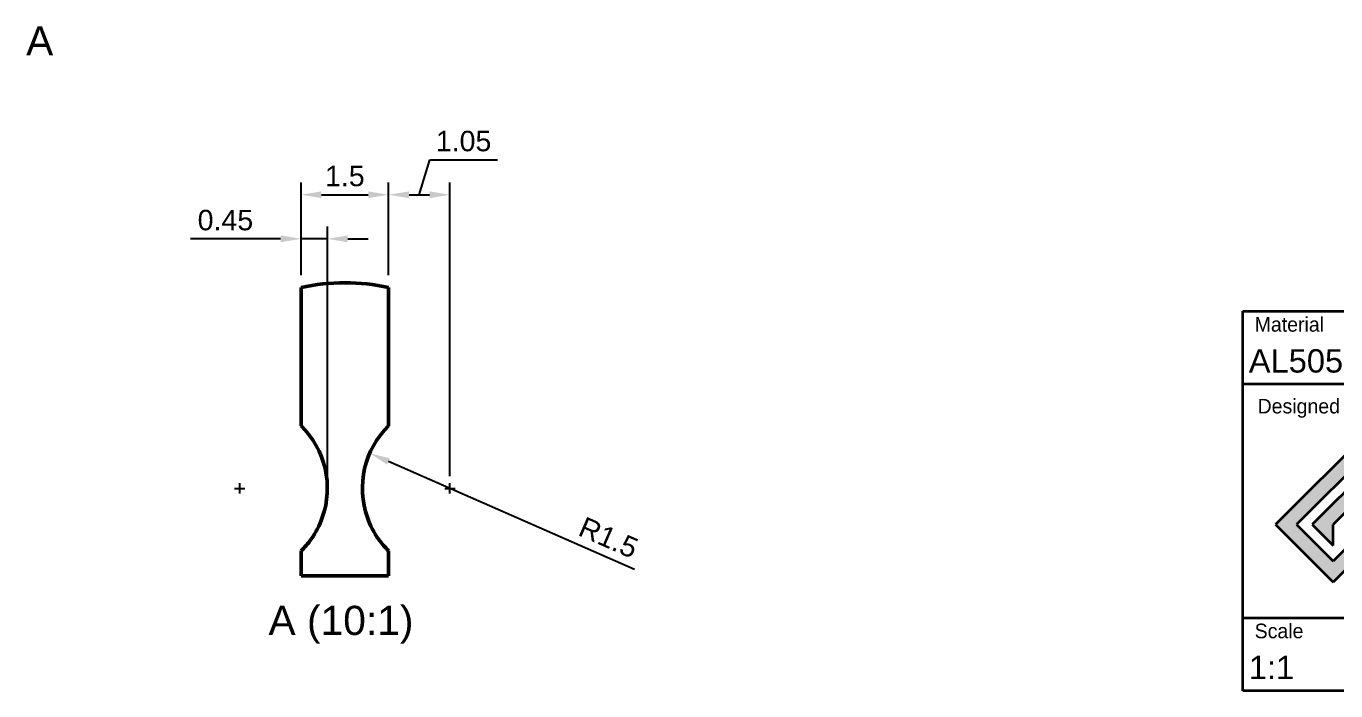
# Model space of a CAD drawing. Header units: millimetres. Extents: x 21 to 410, y 10 to 282.
# Drawn here: x 31.5 to 255.9, y 10 to 123.8 of the extents above; entities that cross this region are included whole.
import ezdxf

# ---------------------------------------------------------------- set-up
doc = ezdxf.new("R2010")
doc.units = ezdxf.units.MM
doc.header["$LTSCALE"] = 0.75
doc.linetypes.add('CENTER2', pattern=[28.575, 19.05, -3.175, 3.175, -3.175])
for name, color, linetype, lineweight in [('Annotations', 7, 'Continuous', 25), ('Center Lines', 7, 'CENTER2', 25), ('Dimensions', 7, 'Continuous', 25), ('TitleBlock', 7, 'Continuous', 35), ('Visible', 7, 'Continuous', 50)]:
    doc.layers.add(name, color=color, linetype=linetype, lineweight=lineweight)
doc.layers.add('SLD-0', color=7, linetype='Continuous')
doc.styles.add('MtXpl___1', font='')
doc.styles.add('MtXpl_Century_Gothic', font='GOTHIC.TTF')
doc.styles.add('MtXpl_OCR-A_BT', font='')
doc.styles.add('MtXpl_OCR-A_BT_1', font='')
doc.styles.get("Standard").update_dxf_attribs({"font": 'arial.ttf'})
doc.styles.get('MtXpl___1').set_extended_font_data('Malgun Gothic')
doc.styles.get('MtXpl_OCR-A_BT').set_extended_font_data('OCR-A BT')
doc.styles.get('MtXpl_OCR-A_BT_1').set_extended_font_data('OCR-A BT', bold=True)
doc.dimstyles.new('ISO-25', dxfattribs={"dimtxt": 3.5, "dimasz": 3.5, "dimexe": 2.1, "dimexo": 2.1, "dimgap": 1.4, "dimtad": 1, "dimdsep": 46, "dimtxsty": 'Standard', "dimcen": 0, "dimclrd": 256, "dimclre": 256, "dimclrt": 256, "dimazin": 2, "dimtp": 0.1, "dimtm": 0.1, "dimtfac": 0.714286, "dimtmove": 0, "dimatfit": 3, "dimfxl": 1, "dimarcsym": 0})

# ---------------------------------------------------------------- blocks, each defined once
blk = doc.blocks.new('TITLEGW')
h = blk.add_hatch(color=256)
h.dxf.hatch_style = 1
h.paths.add_polyline_path([(-148.32, 40.97), (-148.32, 44.55), (-164.4, 28.46), (-154.57, 18.63), (-148.32, 24.89), (-151.89, 28.46), (-151.89, 24.89), (-154.57, 22.21), (-160.83, 28.46)])
h.paths.add_polyline_path([(-148.32, 34.72), (-148.32, 38.29), (-158.15, 28.46), (-154.57, 24.89), (-154.57, 28.46)], flags=17)
h.paths.add_polyline_path([(-148.32, 32.04), (-151.89, 28.46), (-148.32, 28.46)], flags=16)
for p, q in [((-170, 0), (-170, 65)), ((-170, 65), (0, 65)), ((-130, 65), (-130, 52.5)), ((-95, 65), (-95, 52.5)), ((-70, 46.25), (-70, 65)), ((0, 0), (0, 65)), ((-110, 52.5), (-170, 52.5)), ((-110, 0), (-110, 52.5)), ((-110, 52.5), (-70, 52.5)), ((-70, 46.25), (0, 46.25)), ((-148.32, 44.55), (-164.4, 28.46)), ((-148.32, 44.55), (-148.32, 40.97)), ((-148.32, 40.97), (-160.83, 28.46)), ((-148.32, 38.29), (-158.15, 28.46)), ((-148.32, 38.29), (-148.32, 34.72)), ((-148.32, 34.72), (-154.57, 28.46)), ((-148.32, 32.04), (-151.89, 28.46)), ((-148.32, 32.04), (-148.32, 28.46)), ((-164.4, 28.46), (-154.57, 18.63)), ((-160.83, 28.46), (-154.57, 22.21)), ((-158.15, 28.46), (-154.57, 24.89)), ((-154.57, 24.89), (-154.57, 28.46)), ((-151.89, 28.46), (-148.32, 24.89)), ((-151.89, 28.46), (-151.89, 24.89)), ((-151.89, 28.46), (-148.32, 28.46)), ((-148.32, 24.89), (-154.57, 18.63)), ((-151.89, 24.89), (-154.57, 22.21)), ((-110, 25), (0, 25)), ((-170, 12.5), (0, 12.5)), ((-150, 12.5), (-150, 0)), ((-135, 12.5), (-135, 0)), ((-89.58, 0), (-89.58, 12.5)), ((-74.58, 0), (-74.58, 12.5)), ((-59.58, 0), (-59.58, 12.5)), ((-95.57, 6.07), (-96.17, 6.07)), ((-95.87, 5.77), (-95.87, 6.37)), ((0, 0), (-170, 0))]:
    blk.add_line(p, q)
at = {"layer": 'SLD-0'}
for p, q in [((-95.87, 6.7), (-95.87, 9.44)), ((-106.93, 3.55), (-106.93, 8.59)), ((-106.93, 8.59), (-101.89, 7.33)), ((-101.89, 7.33), (-101.89, 4.81)), ((-105.04, 6.07), (-107.77, 6.07)), ((-101.89, 4.81), (-106.93, 3.55)), ((-104.2, 6.07), (-104.62, 6.07)), ((-101.05, 6.07), (-103.78, 6.07)), ((-96.5, 6.07), (-99.24, 6.07)), ((-95.87, 5.44), (-95.87, 2.71)), ((-95.24, 6.07), (-92.51, 6.07)), ((-95.24, 6.07), (-92.51, 6.07))]:
    blk.add_line(p, q, dxfattribs=at)
for radius in [2.52, 1.26]:
    blk.add_circle((-95.87, 6.07), radius, dxfattribs=at)
for s, height, style, p in [('%%UNOTE', 3.5, 'MtXpl_OCR-A_BT_1', (-16.67, 81.78)), ('CHAMFER 0.3', 3.5, 'MtXpl___1', (-33.28, 75.19)), ('TOLERANCES ±0.1', 3.5, 'MtXpl___1', (-43.68, 68.7)), ('Material', 2.5, 'MtXpl_OCR-A_BT', (-168, 61.5)), ('Finish', 2.5, 'MtXpl_OCR-A_BT', (-128, 61.5)), ('Quantity', 2.5, 'MtXpl_OCR-A_BT', (-93, 61.5)), ('PROJECT :', 2.5, 'MtXpl_OCR-A_BT', (-68, 61.5)), ('Designed by', 2.5, 'MtXpl_OCR-A_BT', (-167.5, 47.5)), ('TITLE :', 3, 'MtXpl_OCR-A_BT', (-108, 47.25)), ('DWG NO.', 3, 'MtXpl_OCR-A_BT', (-108, 21.25)), ('Scale', 2.5, 'MtXpl_OCR-A_BT', (-168, 9)), ('Size', 2.5, 'MtXpl_OCR-A_BT', (-148, 9)), ('Drawn', 2.5, 'MtXpl_OCR-A_BT', (-133, 9.25)), ('Unit', 2.5, 'MtXpl_OCR-A_BT', (-87.58, 9)), ('Rev.', 2.5, 'MtXpl_OCR-A_BT', (-72.58, 9)), ('Date', 2.5, 'MtXpl_OCR-A_BT', (-57, 9)), ('MM', 3.5, 'MtXpl_Century_Gothic', (-86.85, 1.75))]:
    blk.add_text(s, height=height, dxfattribs=dict(style=style)).set_placement(p)
at = {"insert": (-144.75, 37.44), "char_height": 6, "attachment_point": 1}
blk.add_mtext_dynamic_manual_height_columns('{\\fa Astro Space|b0|i0|c0|p2;GEON^JWORKS}', width=29.3157, gutter_width=12.5, heights=[0], dxfattribs=at)
for tag, p, height in [("MAT'L", (-169, 54.5), 4), ('FINISH', (-129, 54.5), 4), ('QUANTITY', (-84, 54.5), 4), ('PROJECT', (-66, 50.75), 6), ('TITLE_1', (-108, 29.5), 6), ('DWG_NO', (-109, 14.5), 4), ('SCALE', (-169, 2), 4), ('SIZE', (-149, 2), 4), ('DRAWN', (-134, 2), 3), ('CREATED_DATE', (-58, 2), 4)]:
    blk.add_attdef(tag, p, '', height=height)
blk = doc.blocks.new('*U5')
at = {"layer": 'Center Lines', "color": 0, "linetype": 'Continuous', "ltscale": 0.75, "transparency": 16777216}
for p, q in [((-0.892969, 0), (0.892969, 0)), ((0, -0.892969), (0, 0.892969))]:
    blk.add_line(p, q, dxfattribs=at)
blk = doc.blocks.new('*U6')
at = {"layer": 'Center Lines', "color": 0, "linetype": 'Continuous', "ltscale": 0.75, "transparency": 16777216}
for p, q in [((-0.892969, 0), (0.892969, 0)), ((0, -0.892969), (0, 0.892969))]:
    blk.add_line(p, q, dxfattribs=at)
blk = doc.blocks.new('*D14')
at = {"layer": 'Defpoints', "color": 0, "transparency": 16777216}
for p in [(78.625581, 87.40742), (78.625581, 79.066214), (83.125581, 44.661499)]:
    blk.add_point(p, dxfattribs=at)
at = {"layer": 'Dimensions', "lineweight": -2, "transparency": 16777216}
for p, q in [((78.625581, 81.166214), (78.625581, 89.50742)), ((83.125581, 46.761499), (83.125581, 89.50742)), ((75.125581, 87.40742), (59.707914, 87.40742)), ((83.125581, 87.40742), (78.625581, 87.40742)), ((86.625581, 87.40742), (90.125581, 87.40742))]:
    blk.add_line(p, q, dxfattribs=at)
at = {"layer": 'Dimensions', "transparency": 16777216}
for points in [[(75.125581, 87.990753), (75.125581, 86.824086), (78.625581, 87.40742)], [(86.625581, 87.990753), (86.625581, 86.824086), (83.125581, 87.40742)]]:
    blk.add_solid(points, dxfattribs=at)
at = {"layer": 'Dimensions', "transparency": 16777216, "insert": (65.666747, 90.594425), "char_height": 3.5, "attachment_point": 5}
blk.add_mtext('0.45', dxfattribs=at)
blk = doc.blocks.new('*D15')
at = {"layer": 'Defpoints', "color": 0, "transparency": 16777216}
for p in [(93.625581, 94.955097), (78.625581, 79.066214), (93.625581, 79.061109)]:
    blk.add_point(p, dxfattribs=at)
at = {"layer": 'Dimensions', "lineweight": -2, "transparency": 16777216}
for p, q in [((78.625581, 81.166214), (78.625581, 97.055097)), ((93.625581, 81.161109), (93.625581, 97.055097)), ((82.125581, 94.955097), (90.125581, 94.955097))]:
    blk.add_line(p, q, dxfattribs=at)
at = {"layer": 'Dimensions', "transparency": 16777216}
for points in [[(82.125581, 95.53843), (82.125581, 94.371764), (78.625581, 94.955097)], [(90.125581, 95.53843), (90.125581, 94.371764), (93.625581, 94.955097)]]:
    blk.add_solid(points, dxfattribs=at)
at = {"layer": 'Dimensions', "transparency": 16777216, "insert": (86.125581, 98.142102), "char_height": 3.5, "attachment_point": 5}
blk.add_mtext('1.5', dxfattribs=at)
blk = doc.blocks.new('*D16')
at = {"layer": 'Defpoints', "color": 0, "transparency": 16777216}
for p in [(104.125581, 94.955097), (93.625581, 79.061109), (104.125581, 44.661499)]:
    blk.add_point(p, dxfattribs=at)
at = {"layer": 'Dimensions', "lineweight": -2, "transparency": 16777216}
for p, q in [((98.875581, 94.955097), (100.671683, 100.942102)), ((100.671683, 100.942102), (112.259882, 100.942102)), ((93.625581, 81.161109), (93.625581, 97.055097)), ((104.125581, 46.761499), (104.125581, 97.055097)), ((97.125581, 94.955097), (100.625581, 94.955097))]:
    blk.add_line(p, q, dxfattribs=at)
at = {"layer": 'Dimensions', "transparency": 16777216}
for points in [[(97.125581, 95.53843), (97.125581, 94.371764), (93.625581, 94.955097)], [(100.625581, 95.53843), (100.625581, 94.371764), (104.125581, 94.955097)]]:
    blk.add_solid(points, dxfattribs=at)
at = {"layer": 'Dimensions', "transparency": 16777216, "insert": (106.465782, 104.129108), "char_height": 3.5, "attachment_point": 5}
blk.add_mtext('1.05', dxfattribs=at)
blk = doc.blocks.new('*D17')
at = {"layer": 'Defpoints', "color": 0, "transparency": 16777216}
for p in [(104.125581, 44.661499), (117.86344, 38.638938)]:
    blk.add_point(p, dxfattribs=at)
at = {"layer": 'Dimensions', "lineweight": -2, "transparency": 16777216}
blk.add_line((135.766574, 30.790355), (93.593223, 49.278796), dxfattribs=at)
at = {"layer": 'Dimensions', "transparency": 16777216}
blk.add_solid([(93.827433, 49.813046), (93.359012, 48.744546), (90.387722, 50.68406)], dxfattribs=at)
at = {"layer": 'Dimensions', "transparency": 16777216, "insert": (131.300103, 36.228224), "char_height": 3.5, "attachment_point": 5, "rotation": 336.3277593}
blk.add_mtext('R1.5', dxfattribs=at)

msp = doc.modelspace()

# ---------------------------------------------------------------- linework, layer by layer
at = {"layer": 'Visible', "extrusion": (1, -2e-16, 2.967e-13)}
for p, q in [((78.626, 55.374, 1623.063), (78.626, 79.066, 1623.063)), ((93.626, 79.061, 1623.063), (93.626, 55.374, 1623.063)), ((78.626, 29.661, 1613.063), (93.626, 29.661, 1613.063))]:
    msp.add_line(p, q, dxfattribs=at)
at = {"layer": 'Visible', "extrusion": (2.967e-13, -2e-16, -1)}
for centre, radius, start, end in [((-86.114, 44.728, -1623.063), 35.146, 77.69797, 102.34102), ((-104.126, 44.661, -1623.063), 15, 340.52878, 45.573)]:
    msp.add_arc(centre, radius, start, end, dxfattribs=at)
at = {"layer": 'Visible'}
msp.add_arc((68.126, 44.661, 1623.063), 15, 340.52878, 45.573, dxfattribs=at)
at = {"layer": 'Visible', "extrusion": (1, -2e-16, 2.967e-13)}
msp.add_arc((39.661, 1613.063, 78.626), 10, 124.83494, 180, dxfattribs=at)
at = {"layer": 'Visible', "extrusion": (-1, 2e-16, -2.967e-13)}
msp.add_arc((-39.661, 1613.063, -93.626), 10, 0, 55.16506, dxfattribs=at)
at = {"layer": 'Visible'}
for points, knots in [([(82.268, 39.661, 1623.063), (81.81, 38.368, 1623.063), (81.142, 37.077, 1622.8), (79.808, 35.209, 1622.052), (79.225, 34.537, 1621.679), (78.626, 33.949, 1621.271)], [0.509109265, 0.509109265, 0.509109265, 0.509109265, 0.550276873, 0.550276873, 0.577045235, 0.577045235, 0.577045235, 0.577045235]), ([(93.626, 33.949, 1621.271), (93.026, 34.537, 1621.679), (92.443, 35.209, 1622.052), (91.11, 37.077, 1622.8), (90.441, 38.368, 1623.063), (89.983, 39.661, 1623.063)], [0.135969185, 0.135969185, 0.135969185, 0.135969185, 0.162737547, 0.162737547, 0.203905156, 0.203905156, 0.203905156, 0.203905156])]:
    msp.add_open_spline(points, degree=3, knots=knots, dxfattribs=at)

# ---------------------------------------------------------------- block references
at = {"layer": 'Center Lines', "ltscale": 0.75}
for name, p in [('*U6', (68.126, 44.661)), ('*U5', (104.126, 44.661))]:
    msp.add_blockref(name, p, dxfattribs=at)
at = {"layer": 'TitleBlock'}
msp.add_blockref('TITLEGW', (410, 10), dxfattribs=at).add_auto_attribs({"MAT'L": 'AL5052-H32', 'FINISH': 'ANODIZE', 'SCALE': '1:1', 'TITLE_1': 'PLATE V1', 'SIZE': 'A3', 'QUANTITY': '-', 'DWG_NO': 'GW20-F01-081', 'DRAWN': 'GEON', 'CREATED_DATE': '2021-12-18', 'PROJECT': 'F1-8X'})

# ---------------------------------------------------------------- texts
at = {"layer": 'Annotations', "linetype": 'Continuous', "insert": (33.847, 121.32), "char_height": 5, "attachment_point": 5}
msp.add_mtext('A', dxfattribs=at)
at = {"layer": 'Annotations', "insert": (85.461, 18.051), "char_height": 5, "width": 27.10437, "attachment_point": 8}
msp.add_mtext('A (10:1)', dxfattribs=at)

# ---------------------------------------------------------------- dimensions: what is measured, and where the dimension line sits
at = {"layer": 'Dimensions'}
for base, p1, p2, override, picture, middle in [((104.126, 94.955), (93.626, 79.061), (104.126, 44.661), {"dimlfac": 0.1, "dimtmove": 1}, '*D16', (102.072, 104.129)), ((93.626, 94.955), (78.626, 79.066), (93.626, 79.061), {"dimlfac": 0.1, "dimclrd": 256, "dimclre": 256}, '*D15', (86.126, 98.142)), ((78.626, 87.407), (83.126, 44.661), (78.626, 79.066), {"dimlfac": 0.1, "dimclrd": 256, "dimclre": 256}, '*D14', (65.667, 90.594))]:
    dim = msp.add_linear_dim(base=base, p1=p1, p2=p2, angle=180, dimstyle='ISO-25', override=override, dxfattribs=at)
    dim.commit()
    dim.dimension.update_dxf_attribs({"geometry": picture, "text_midpoint": middle})
dim = msp.add_radius_dim(center=(104.126, 44.661), mpoint=(117.863, 38.639), dimstyle='ISO-25', override={"dimlfac": 0.1, "dimse1": 1, "dimclrd": 256, "dimclre": 256}, dxfattribs=at)
dim.commit()
dim.dimension.update_dxf_attribs({"geometry": '*D17', "text_midpoint": (130.021, 33.309), "dimtype": 164})

doc.saveas('drawing.dxf')
